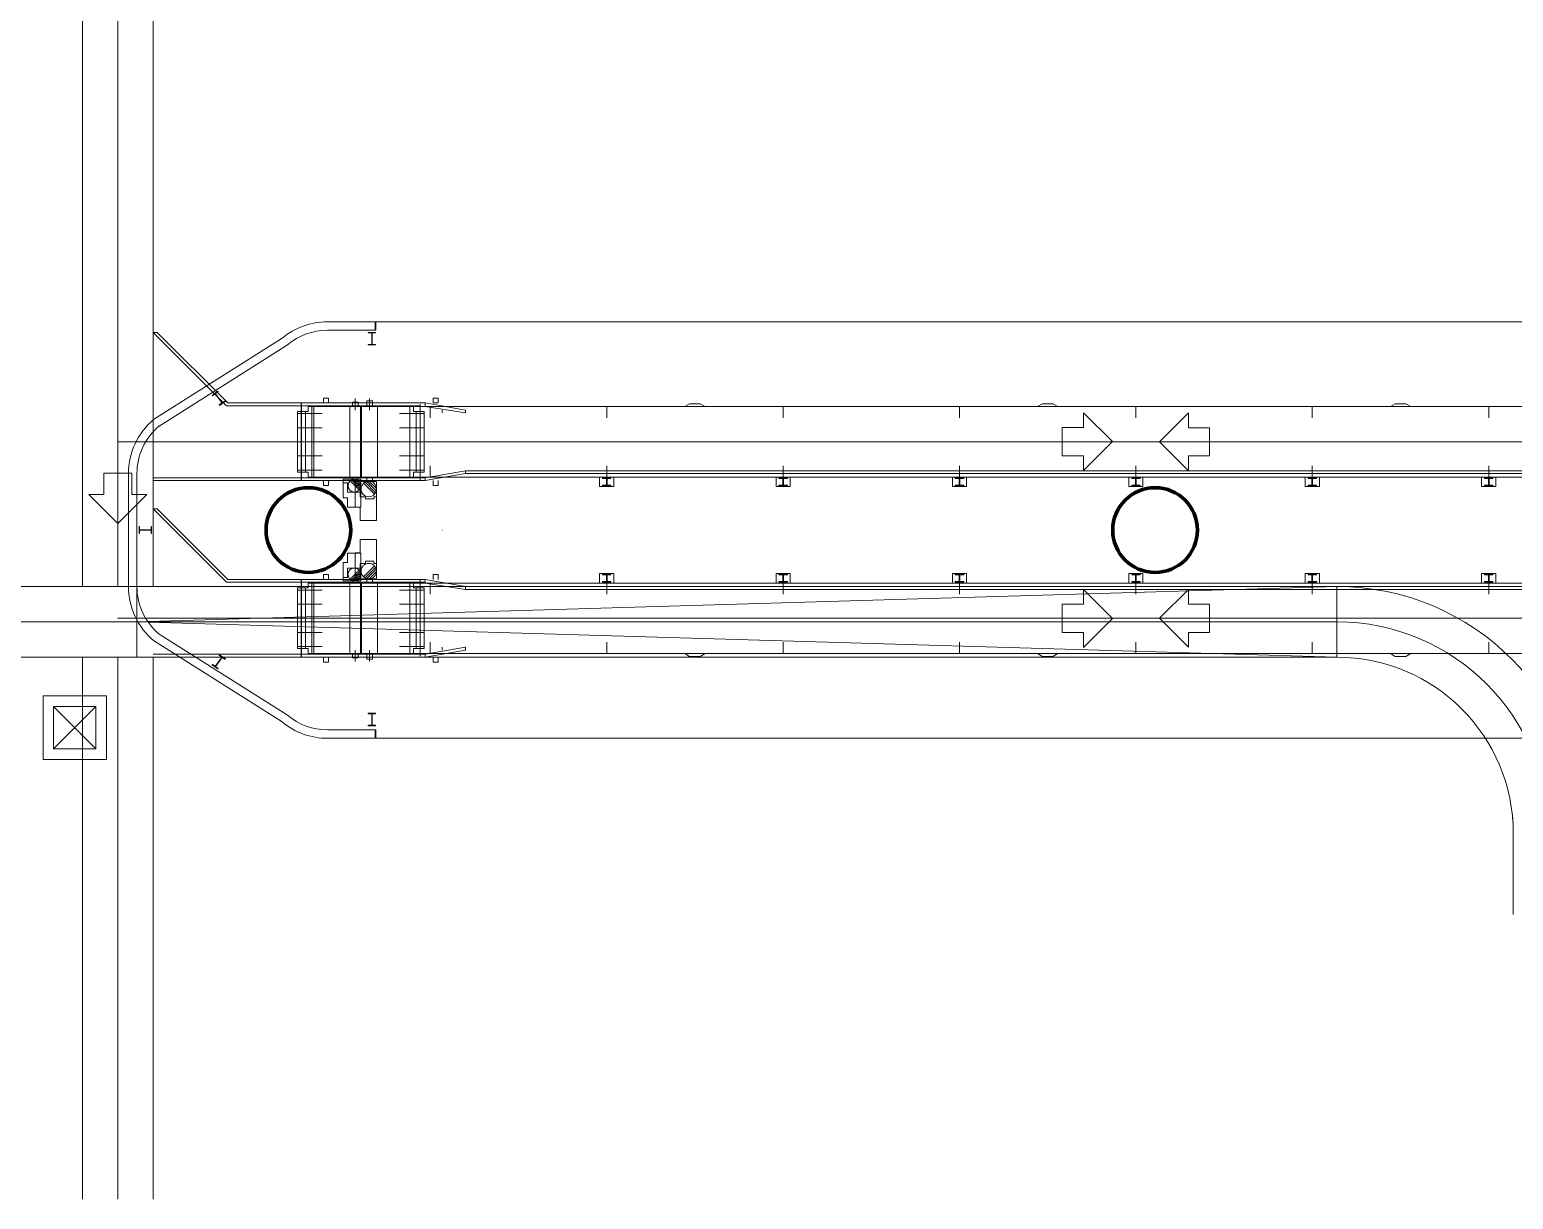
# Model space of a CAD drawing. Header units: metres. Extents: x 1807 to 3745, y 842 to 1968.
# Drawn here: x 3482.05 to 3503.08, y 1442.52 to 1459.09 of the extents above; entities that cross this region are included whole.
import ezdxf

# ---------------------------------------------------------------- set-up
doc = ezdxf.new("R2010")
doc.units = ezdxf.units.M
doc.header["$MEASUREMENT"] = 0
doc.layers.add('Level 1', color=7, linetype='Continuous', lineweight=0)

msp = doc.modelspace()

# ---------------------------------------------------------------- linework, layer by layer
at = {"layer": 'Level 1', "color": 7, "linetype": 'Continuous', "lineweight": 0}
for p, q in [((3482.8, 1576.091), (3482.8, 1451.2)), ((3483.8, 1576.091), (3483.8, 1451.2)), ((3486.27, 1454.95), (3511.53, 1454.95)), ((3486.27, 1454.95), (3486.95, 1454.95)), ((3484.84, 1453.76), (3483.8, 1454.8)), ((3483.857, 1454.8), (3483.8, 1454.8)), ((3483.807, 1453.566), (3485.627, 1454.716)), ((3483.807, 1453.566), (3485.627, 1454.716)), ((3484.857, 1453.8), (3483.857, 1454.8)), ((3485.62, 1454.711), (3485.633, 1454.721)), ((3486.27, 1454.83), (3486.95, 1454.83)), ((3483.871, 1453.464), (3485.691, 1454.614)), ((3485.691, 1454.614), (3485.704, 1454.624)), ((3486.215, 1453.8), (3486.215, 1453.87)), ((3486.215, 1453.87), (3486.285, 1453.87)), ((3486.285, 1453.8), (3486.285, 1453.87)), ((3486.624, 1453.81), (3486.704, 1453.81)), ((3486.624, 1453.81), (3486.624, 1453.76)), ((3486.704, 1453.81), (3486.704, 1453.76)), ((3486.828, 1453.83), (3486.828, 1453.76)), ((3486.828, 1453.83), (3486.908, 1453.83)), ((3486.908, 1453.83), (3486.908, 1453.76)), ((3487.768, 1453.8), (3487.768, 1453.87)), ((3487.768, 1453.87), (3487.838, 1453.87)), ((3487.838, 1453.8), (3487.838, 1453.87)), ((3485.18, 1453.76), (3484.84, 1453.76)), ((3485.18, 1453.8), (3484.857, 1453.8)), ((3485.9, 1453.8), (3485.18, 1453.8)), ((3485.9, 1453.76), (3485.18, 1453.76)), ((3485.847, 1453.68), (3485.847, 1452.82)), ((3485.847, 1453.68), (3485.997, 1453.68)), ((3485.847, 1453.65), (3486.197, 1453.65)), ((3485.9, 1453.8), (3487.654, 1453.8)), ((3485.9, 1452.7), (3485.9, 1453.8)), ((3485.9, 1453.76), (3487.59, 1453.76)), ((3485.997, 1453.75), (3486.047, 1453.75)), ((3485.997, 1453.68), (3485.997, 1453.75)), ((3511.853, 1453.75), (3486.047, 1453.75)), ((3486.589, 1453.76), (3486.739, 1453.76)), ((3486.768, 1453.76), (3486.968, 1453.76)), ((3487.639, 1453.65), (3487.289, 1453.65)), ((3487.489, 1453.75), (3487.439, 1453.75)), ((3487.489, 1453.68), (3487.489, 1453.75)), ((3487.639, 1453.68), (3487.489, 1453.68)), ((3487.639, 1452.82), (3487.639, 1453.68)), ((3487.654, 1453.8), (3488.228, 1453.7)), ((3487.654, 1453.8), (3487.654, 1453.75)), ((3488.228, 1453.66), (3487.654, 1453.75)), ((3487.728, 1453.75), (3487.728, 1453.59)), ((3487.768, 1453.8), (3487.838, 1453.8)), ((3487.898, 1453.7), (3487.898, 1453.66)), ((3488.228, 1453.7), (3488.228, 1453.66)), ((3490.228, 1453.75), (3490.228, 1453.59)), ((3491.334, 1453.75), (3491.403, 1453.79)), ((3491.553, 1453.79), (3491.403, 1453.79)), ((3491.553, 1453.79), (3491.623, 1453.75)), ((3492.728, 1453.75), (3492.728, 1453.59)), ((3495.228, 1453.75), (3495.228, 1453.59)), ((3496.334, 1453.75), (3496.403, 1453.79)), ((3496.553, 1453.79), (3496.403, 1453.79)), ((3496.553, 1453.79), (3496.623, 1453.75)), ((3496.984, 1453.662), (3497.394, 1453.252)), ((3496.984, 1453.452), (3496.984, 1453.662)), ((3497.728, 1453.75), (3497.728, 1453.59)), ((3500.228, 1453.75), (3500.228, 1453.59)), ((3501.403, 1453.79), (3501.334, 1453.75)), ((3501.403, 1453.79), (3501.553, 1453.79)), ((3501.623, 1453.75), (3501.553, 1453.79)), ((3502.728, 1453.75), (3502.728, 1453.59)), ((3483.884, 1453.474), (3483.871, 1453.464)), ((3485.847, 1453.45), (3486.197, 1453.45)), ((3487.639, 1453.45), (3487.289, 1453.45)), ((3496.684, 1453.052), (3496.684, 1453.452)), ((3496.684, 1453.452), (3496.984, 1453.452)), ((3483.299, 1453.251), (3483.301, 1453.249)), ((3483.299, 1453.249), (3483.301, 1453.251)), ((3485.179, 1453.251), (3485.181, 1453.249)), ((3485.179, 1453.249), (3485.181, 1453.251)), ((3485.847, 1453.25), (3486.197, 1453.25)), ((3487.639, 1453.25), (3487.289, 1453.25)), ((3496.984, 1452.842), (3497.394, 1453.252)), ((3485.847, 1453.05), (3486.197, 1453.05)), ((3487.639, 1453.05), (3487.289, 1453.05)), ((3496.684, 1453.052), (3496.984, 1453.052)), ((3496.984, 1452.842), (3496.984, 1453.052)), ((3483.5, 1452.805), (3483.1, 1452.805)), ((3483.1, 1452.805), (3483.1, 1452.505)), ((3483.45, 1451.2), (3483.45, 1452.8)), ((3483.45, 1451.2), (3483.45, 1452.8)), ((3483.5, 1452.805), (3483.5, 1452.505)), ((3483.57, 1451.2), (3483.57, 1452.8)), ((3485.847, 1452.85), (3486.197, 1452.85)), ((3485.847, 1452.82), (3485.997, 1452.82)), ((3485.997, 1452.82), (3485.997, 1452.75)), ((3487.639, 1452.85), (3487.289, 1452.85)), ((3487.639, 1452.82), (3487.489, 1452.82)), ((3487.489, 1452.82), (3487.489, 1452.75)), ((3487.654, 1452.74), (3488.228, 1452.84)), ((3488.228, 1452.8), (3487.654, 1452.7)), ((3487.728, 1452.91), (3487.728, 1452.75)), ((3507.818, 1452.84), (3488.228, 1452.84)), ((3488.228, 1452.84), (3488.228, 1452.8)), ((3507.228, 1452.8), (3488.228, 1452.8)), ((3490.228, 1452.91), (3490.228, 1452.75)), ((3492.728, 1452.91), (3492.728, 1452.75)), ((3495.228, 1452.91), (3495.228, 1452.75)), ((3497.728, 1452.91), (3497.728, 1452.75)), ((3500.228, 1452.91), (3500.228, 1452.75)), ((3502.728, 1452.91), (3502.728, 1452.75)), ((3485.18, 1452.74), (3483.8, 1452.74)), ((3485.18, 1452.7), (3483.8, 1452.7)), ((3485.9, 1452.74), (3485.18, 1452.74)), ((3485.9, 1452.7), (3485.18, 1452.7)), ((3485.9, 1452.74), (3487.654, 1452.74)), ((3485.9, 1452.7), (3487.654, 1452.7)), ((3485.997, 1452.75), (3486.047, 1452.75)), ((3511.853, 1452.75), (3486.047, 1452.75)), ((3486.215, 1452.7), (3486.215, 1452.63)), ((3486.215, 1452.63), (3486.285, 1452.63)), ((3486.285, 1452.7), (3486.285, 1452.63)), ((3486.744, 1452.72), (3486.494, 1452.72)), ((3486.494, 1452.72), (3486.494, 1452.67)), ((3486.554, 1452.67), (3486.494, 1452.67)), ((3486.554, 1452.67), (3486.554, 1452.538)), ((3486.589, 1452.74), (3486.739, 1452.74)), ((3486.721, 1452.568), (3486.592, 1452.697)), ((3486.733, 1452.586), (3486.609, 1452.709)), ((3486.624, 1452.74), (3486.624, 1452.72)), ((3486.741, 1452.607), (3486.63, 1452.717)), ((3486.744, 1452.633), (3486.657, 1452.72)), ((3486.964, 1452.69), (3486.664, 1452.69)), ((3486.664, 1452.69), (3486.664, 1452.63)), ((3486.736, 1452.63), (3486.664, 1452.63)), ((3486.704, 1452.74), (3486.704, 1452.72)), ((3486.736, 1452.63), (3486.736, 1452.472)), ((3486.744, 1452.72), (3486.744, 1452.538)), ((3486.768, 1452.74), (3486.968, 1452.74)), ((3486.936, 1452.508), (3486.782, 1452.662)), ((3486.951, 1452.529), (3486.803, 1452.677)), ((3486.828, 1452.74), (3486.828, 1452.69)), ((3486.961, 1452.554), (3486.828, 1452.687)), ((3486.964, 1452.587), (3486.861, 1452.69)), ((3486.908, 1452.74), (3486.908, 1452.69)), ((3486.964, 1452.69), (3486.964, 1452.472)), ((3487.489, 1452.75), (3487.439, 1452.75)), ((3487.654, 1452.74), (3487.654, 1452.7)), ((3487.768, 1452.7), (3487.768, 1452.63)), ((3487.768, 1452.63), (3487.838, 1452.63)), ((3487.838, 1452.7), (3487.838, 1452.63)), ((3490.128, 1452.616), (3490.128, 1452.75)), ((3490.128, 1452.75), (3490.328, 1452.75)), ((3490.128, 1452.616), (3490.328, 1452.616)), ((3490.168, 1452.74), (3490.288, 1452.74)), ((3490.168, 1452.74), (3490.168, 1452.73)), ((3490.168, 1452.73), (3490.223, 1452.73)), ((3490.168, 1452.636), (3490.168, 1452.626)), ((3490.168, 1452.636), (3490.223, 1452.636)), ((3490.168, 1452.626), (3490.288, 1452.626)), ((3490.188, 1452.75), (3490.188, 1452.74)), ((3490.223, 1452.73), (3490.223, 1452.636)), ((3490.233, 1452.73), (3490.288, 1452.73)), ((3490.233, 1452.73), (3490.233, 1452.636)), ((3490.233, 1452.636), (3490.288, 1452.636)), ((3490.268, 1452.75), (3490.268, 1452.74)), ((3490.288, 1452.74), (3490.288, 1452.73)), ((3490.288, 1452.636), (3490.288, 1452.626)), ((3490.328, 1452.616), (3490.328, 1452.75)), ((3492.628, 1452.616), (3492.628, 1452.75)), ((3492.628, 1452.75), (3492.828, 1452.75)), ((3492.628, 1452.616), (3492.828, 1452.616)), ((3492.668, 1452.74), (3492.788, 1452.74)), ((3492.668, 1452.74), (3492.668, 1452.73)), ((3492.668, 1452.73), (3492.723, 1452.73)), ((3492.668, 1452.636), (3492.668, 1452.626)), ((3492.668, 1452.636), (3492.723, 1452.636)), ((3492.668, 1452.626), (3492.788, 1452.626)), ((3492.688, 1452.75), (3492.688, 1452.74)), ((3492.723, 1452.73), (3492.723, 1452.636)), ((3492.733, 1452.73), (3492.788, 1452.73)), ((3492.733, 1452.73), (3492.733, 1452.636)), ((3492.733, 1452.636), (3492.788, 1452.636)), ((3492.768, 1452.75), (3492.768, 1452.74)), ((3492.788, 1452.74), (3492.788, 1452.73)), ((3492.788, 1452.636), (3492.788, 1452.626)), ((3492.828, 1452.616), (3492.828, 1452.75)), ((3495.128, 1452.616), (3495.128, 1452.75)), ((3495.128, 1452.75), (3495.328, 1452.75)), ((3495.128, 1452.616), (3495.328, 1452.616)), ((3495.168, 1452.74), (3495.288, 1452.74)), ((3495.168, 1452.74), (3495.168, 1452.73)), ((3495.168, 1452.73), (3495.223, 1452.73)), ((3495.168, 1452.636), (3495.168, 1452.626)), ((3495.168, 1452.636), (3495.223, 1452.636)), ((3495.168, 1452.626), (3495.288, 1452.626)), ((3495.188, 1452.75), (3495.188, 1452.74)), ((3495.223, 1452.73), (3495.223, 1452.636)), ((3495.233, 1452.73), (3495.288, 1452.73)), ((3495.233, 1452.73), (3495.233, 1452.636)), ((3495.233, 1452.636), (3495.288, 1452.636)), ((3495.268, 1452.75), (3495.268, 1452.74)), ((3495.288, 1452.74), (3495.288, 1452.73)), ((3495.288, 1452.636), (3495.288, 1452.626)), ((3495.328, 1452.616), (3495.328, 1452.75)), ((3497.628, 1452.616), (3497.628, 1452.75)), ((3497.628, 1452.75), (3497.828, 1452.75)), ((3497.628, 1452.616), (3497.828, 1452.616)), ((3497.668, 1452.74), (3497.788, 1452.74)), ((3497.668, 1452.74), (3497.668, 1452.73)), ((3497.668, 1452.73), (3497.723, 1452.73)), ((3497.668, 1452.636), (3497.668, 1452.626)), ((3497.668, 1452.636), (3497.723, 1452.636)), ((3497.668, 1452.626), (3497.788, 1452.626)), ((3497.688, 1452.75), (3497.688, 1452.74)), ((3497.723, 1452.73), (3497.723, 1452.636)), ((3497.733, 1452.73), (3497.788, 1452.73)), ((3497.733, 1452.73), (3497.733, 1452.636)), ((3497.733, 1452.636), (3497.788, 1452.636)), ((3497.768, 1452.75), (3497.768, 1452.74)), ((3497.788, 1452.74), (3497.788, 1452.73)), ((3497.788, 1452.636), (3497.788, 1452.626)), ((3497.828, 1452.616), (3497.828, 1452.75)), ((3500.128, 1452.616), (3500.128, 1452.75)), ((3500.128, 1452.75), (3500.328, 1452.75)), ((3500.128, 1452.616), (3500.328, 1452.616)), ((3500.168, 1452.74), (3500.288, 1452.74)), ((3500.168, 1452.74), (3500.168, 1452.73)), ((3500.168, 1452.73), (3500.223, 1452.73)), ((3500.168, 1452.636), (3500.168, 1452.626)), ((3500.168, 1452.636), (3500.223, 1452.636)), ((3500.168, 1452.626), (3500.288, 1452.626)), ((3500.188, 1452.75), (3500.188, 1452.74)), ((3500.223, 1452.73), (3500.223, 1452.636)), ((3500.233, 1452.73), (3500.288, 1452.73)), ((3500.233, 1452.73), (3500.233, 1452.636)), ((3500.233, 1452.636), (3500.288, 1452.636)), ((3500.268, 1452.75), (3500.268, 1452.74)), ((3500.288, 1452.74), (3500.288, 1452.73)), ((3500.288, 1452.636), (3500.288, 1452.626)), ((3500.328, 1452.616), (3500.328, 1452.75)), ((3502.628, 1452.616), (3502.628, 1452.75)), ((3502.628, 1452.75), (3502.828, 1452.75)), ((3502.628, 1452.616), (3502.828, 1452.616)), ((3502.668, 1452.74), (3502.788, 1452.74)), ((3502.668, 1452.74), (3502.668, 1452.73)), ((3502.668, 1452.73), (3502.723, 1452.73)), ((3502.668, 1452.636), (3502.668, 1452.626)), ((3502.668, 1452.636), (3502.723, 1452.636)), ((3502.668, 1452.626), (3502.788, 1452.626)), ((3502.688, 1452.75), (3502.688, 1452.74)), ((3502.723, 1452.73), (3502.723, 1452.636)), ((3502.733, 1452.73), (3502.788, 1452.73)), ((3502.733, 1452.73), (3502.733, 1452.636)), ((3502.733, 1452.636), (3502.788, 1452.636)), ((3502.768, 1452.75), (3502.768, 1452.74)), ((3502.788, 1452.74), (3502.788, 1452.73)), ((3502.788, 1452.636), (3502.788, 1452.626)), ((3502.828, 1452.616), (3502.828, 1452.75)), ((3482.89, 1452.505), (3483.3, 1452.095)), ((3483.1, 1452.505), (3482.89, 1452.505)), ((3483.301, 1452.451), (3483.299, 1452.449)), ((3483.299, 1452.451), (3483.301, 1452.449)), ((3483.71, 1452.505), (3483.3, 1452.095)), ((3483.71, 1452.505), (3483.5, 1452.505)), ((3486.744, 1452.538), (3486.554, 1452.538)), ((3486.808, 1452.472), (3486.736, 1452.472)), ((3486.808, 1452.472), (3486.808, 1452.442)), ((3486.928, 1452.442), (3486.808, 1452.442)), ((3486.964, 1452.472), (3486.928, 1452.472)), ((3486.928, 1452.472), (3486.928, 1452.442)), ((3484.84, 1451.26), (3483.8, 1452.3)), ((3483.857, 1452.3), (3483.8, 1452.3)), ((3484.857, 1451.3), (3483.857, 1452.3)), ((3483.301, 1452.096), (3483.299, 1452.094)), ((3483.299, 1452.096), (3483.301, 1452.094)), ((3487.899, 1452.001), (3487.901, 1451.999)), ((3487.899, 1451.999), (3487.901, 1452.001)), ((3486.736, 1451.37), (3486.736, 1451.528)), ((3486.808, 1451.528), (3486.736, 1451.528)), ((3486.928, 1451.558), (3486.808, 1451.558)), ((3486.808, 1451.528), (3486.808, 1451.558)), ((3486.928, 1451.528), (3486.928, 1451.558)), ((3486.964, 1451.528), (3486.928, 1451.528)), ((3486.964, 1451.31), (3486.964, 1451.528)), ((3485.18, 1451.3), (3484.857, 1451.3)), ((3485.9, 1451.3), (3485.18, 1451.3)), ((3485.9, 1451.3), (3487.654, 1451.3)), ((3485.9, 1450.2), (3485.9, 1451.3)), ((3486.215, 1451.3), (3486.215, 1451.37)), ((3486.215, 1451.37), (3486.285, 1451.37)), ((3486.285, 1451.3), (3486.285, 1451.37)), ((3486.554, 1451.33), (3486.494, 1451.33)), ((3486.494, 1451.28), (3486.494, 1451.33)), ((3486.744, 1451.462), (3486.554, 1451.462)), ((3486.554, 1451.33), (3486.554, 1451.462)), ((3486.721, 1451.432), (3486.592, 1451.303)), ((3486.733, 1451.414), (3486.609, 1451.291)), ((3486.741, 1451.393), (3486.63, 1451.283)), ((3486.744, 1451.366), (3486.657, 1451.28)), ((3486.736, 1451.37), (3486.664, 1451.37)), ((3486.664, 1451.31), (3486.664, 1451.37)), ((3486.964, 1451.31), (3486.664, 1451.31)), ((3486.744, 1451.28), (3486.744, 1451.462)), ((3486.936, 1451.492), (3486.782, 1451.337)), ((3486.951, 1451.471), (3486.803, 1451.323)), ((3486.961, 1451.446), (3486.828, 1451.313)), ((3486.828, 1451.26), (3486.828, 1451.31)), ((3486.964, 1451.413), (3486.861, 1451.31)), ((3486.908, 1451.26), (3486.908, 1451.31)), ((3487.654, 1451.3), (3488.228, 1451.2)), ((3487.654, 1451.3), (3487.654, 1451.25)), ((3487.768, 1451.3), (3487.768, 1451.37)), ((3487.768, 1451.37), (3487.838, 1451.37)), ((3487.838, 1451.3), (3487.838, 1451.37)), ((3490.128, 1451.384), (3490.128, 1451.25)), ((3490.128, 1451.384), (3490.328, 1451.384)), ((3490.168, 1451.374), (3490.288, 1451.374)), ((3490.168, 1451.364), (3490.168, 1451.374)), ((3490.168, 1451.364), (3490.223, 1451.364)), ((3490.223, 1451.27), (3490.223, 1451.364)), ((3490.233, 1451.364), (3490.288, 1451.364)), ((3490.233, 1451.27), (3490.233, 1451.364)), ((3490.288, 1451.364), (3490.288, 1451.374)), ((3490.328, 1451.384), (3490.328, 1451.25)), ((3492.628, 1451.384), (3492.628, 1451.25)), ((3492.628, 1451.384), (3492.828, 1451.384)), ((3492.668, 1451.374), (3492.788, 1451.374)), ((3492.668, 1451.364), (3492.668, 1451.374)), ((3492.668, 1451.364), (3492.723, 1451.364)), ((3492.723, 1451.27), (3492.723, 1451.364)), ((3492.733, 1451.364), (3492.788, 1451.364)), ((3492.733, 1451.27), (3492.733, 1451.364)), ((3492.788, 1451.364), (3492.788, 1451.374)), ((3492.828, 1451.384), (3492.828, 1451.25)), ((3495.128, 1451.384), (3495.128, 1451.25)), ((3495.128, 1451.384), (3495.328, 1451.384)), ((3495.168, 1451.374), (3495.288, 1451.374)), ((3495.168, 1451.364), (3495.168, 1451.374)), ((3495.168, 1451.364), (3495.223, 1451.364)), ((3495.223, 1451.27), (3495.223, 1451.364)), ((3495.233, 1451.364), (3495.288, 1451.364)), ((3495.233, 1451.27), (3495.233, 1451.364)), ((3495.288, 1451.364), (3495.288, 1451.374)), ((3495.328, 1451.384), (3495.328, 1451.25)), ((3497.628, 1451.384), (3497.628, 1451.25)), ((3497.628, 1451.384), (3497.828, 1451.384)), ((3497.668, 1451.374), (3497.788, 1451.374)), ((3497.668, 1451.364), (3497.668, 1451.374)), ((3497.668, 1451.364), (3497.723, 1451.364)), ((3497.723, 1451.27), (3497.723, 1451.364)), ((3497.733, 1451.364), (3497.788, 1451.364)), ((3497.733, 1451.27), (3497.733, 1451.364)), ((3497.788, 1451.364), (3497.788, 1451.374)), ((3497.828, 1451.384), (3497.828, 1451.25)), ((3500.128, 1451.384), (3500.128, 1451.25)), ((3500.128, 1451.384), (3500.328, 1451.384)), ((3500.168, 1451.374), (3500.288, 1451.374)), ((3500.168, 1451.364), (3500.168, 1451.374)), ((3500.168, 1451.364), (3500.223, 1451.364)), ((3500.223, 1451.27), (3500.223, 1451.364)), ((3500.233, 1451.364), (3500.288, 1451.364)), ((3500.233, 1451.27), (3500.233, 1451.364)), ((3500.288, 1451.364), (3500.288, 1451.374)), ((3500.328, 1451.384), (3500.328, 1451.25)), ((3502.628, 1451.384), (3502.628, 1451.25)), ((3502.628, 1451.384), (3502.828, 1451.384)), ((3502.668, 1451.374), (3502.788, 1451.374)), ((3502.668, 1451.364), (3502.668, 1451.374)), ((3502.668, 1451.364), (3502.723, 1451.364)), ((3502.723, 1451.27), (3502.723, 1451.364)), ((3502.733, 1451.364), (3502.788, 1451.364)), ((3502.733, 1451.27), (3502.733, 1451.364)), ((3502.788, 1451.364), (3502.788, 1451.374)), ((3502.828, 1451.384), (3502.828, 1451.25)), ((3463.192, 1451.2), (3500.577, 1451.2)), ((3483.57, 1451.2), (3483.57, 1450.2)), ((3483.57, 1450.7), (3500.577, 1451.2)), ((3485.18, 1451.26), (3484.84, 1451.26)), ((3485.9, 1451.26), (3485.18, 1451.26)), ((3485.847, 1450.32), (3485.847, 1451.18)), ((3485.847, 1451.18), (3485.997, 1451.18)), ((3485.847, 1451.15), (3486.197, 1451.15)), ((3485.9, 1451.26), (3487.654, 1451.26)), ((3485.997, 1451.25), (3486.047, 1451.25)), ((3485.997, 1451.18), (3485.997, 1451.25)), ((3486.047, 1451.25), (3487.462, 1451.25)), ((3486.744, 1451.28), (3486.494, 1451.28)), ((3486.589, 1451.26), (3486.739, 1451.26)), ((3486.624, 1451.26), (3486.624, 1451.28)), ((3486.704, 1451.26), (3486.704, 1451.28)), ((3486.768, 1451.26), (3486.968, 1451.26)), ((3487.639, 1451.15), (3487.289, 1451.15)), ((3487.489, 1451.25), (3487.439, 1451.25)), ((3511.853, 1451.25), (3487.489, 1451.25)), ((3487.489, 1451.18), (3487.489, 1451.25)), ((3487.639, 1451.18), (3487.489, 1451.18)), ((3487.639, 1451.18), (3487.639, 1450.32)), ((3488.228, 1451.16), (3487.654, 1451.25)), ((3487.728, 1451.09), (3487.728, 1451.25)), ((3507.228, 1451.2), (3488.228, 1451.2)), ((3488.228, 1451.2), (3488.228, 1451.16)), ((3507.818, 1451.16), (3488.228, 1451.16)), ((3490.128, 1451.25), (3490.328, 1451.25)), ((3490.168, 1451.27), (3490.223, 1451.27)), ((3490.168, 1451.26), (3490.168, 1451.27)), ((3490.168, 1451.26), (3490.288, 1451.26)), ((3490.188, 1451.25), (3490.188, 1451.26)), ((3490.228, 1451.09), (3490.228, 1451.25)), ((3490.233, 1451.27), (3490.288, 1451.27)), ((3490.268, 1451.25), (3490.268, 1451.26)), ((3490.288, 1451.26), (3490.288, 1451.27)), ((3492.628, 1451.25), (3492.828, 1451.25)), ((3492.668, 1451.27), (3492.723, 1451.27)), ((3492.668, 1451.26), (3492.668, 1451.27)), ((3492.668, 1451.26), (3492.788, 1451.26)), ((3492.688, 1451.25), (3492.688, 1451.26)), ((3492.728, 1451.09), (3492.728, 1451.25)), ((3492.733, 1451.27), (3492.788, 1451.27)), ((3492.768, 1451.25), (3492.768, 1451.26)), ((3492.788, 1451.26), (3492.788, 1451.27)), ((3495.128, 1451.25), (3495.328, 1451.25)), ((3495.168, 1451.27), (3495.223, 1451.27)), ((3495.168, 1451.26), (3495.168, 1451.27)), ((3495.168, 1451.26), (3495.288, 1451.26)), ((3495.188, 1451.25), (3495.188, 1451.26)), ((3495.228, 1451.09), (3495.228, 1451.25)), ((3495.233, 1451.27), (3495.288, 1451.27)), ((3495.268, 1451.25), (3495.268, 1451.26)), ((3495.288, 1451.26), (3495.288, 1451.27)), ((3496.984, 1451.158), (3497.394, 1450.748)), ((3496.984, 1451.158), (3496.984, 1450.948)), ((3497.628, 1451.25), (3497.828, 1451.25)), ((3497.668, 1451.27), (3497.723, 1451.27)), ((3497.668, 1451.26), (3497.668, 1451.27)), ((3497.668, 1451.26), (3497.788, 1451.26)), ((3497.688, 1451.25), (3497.688, 1451.26)), ((3497.728, 1451.09), (3497.728, 1451.25)), ((3497.733, 1451.27), (3497.788, 1451.27)), ((3497.768, 1451.25), (3497.768, 1451.26)), ((3497.788, 1451.26), (3497.788, 1451.27)), ((3500.128, 1451.25), (3500.328, 1451.25)), ((3500.168, 1451.27), (3500.223, 1451.27)), ((3500.168, 1451.26), (3500.168, 1451.27)), ((3500.168, 1451.26), (3500.288, 1451.26)), ((3500.188, 1451.25), (3500.188, 1451.26)), ((3500.228, 1451.09), (3500.228, 1451.25)), ((3500.233, 1451.27), (3500.288, 1451.27)), ((3500.268, 1451.25), (3500.268, 1451.26)), ((3500.288, 1451.26), (3500.288, 1451.27)), ((3500.577, 1451.2), (3500.577, 1450.2)), ((3502.628, 1451.25), (3502.828, 1451.25)), ((3502.668, 1451.27), (3502.723, 1451.27)), ((3502.668, 1451.26), (3502.668, 1451.27)), ((3502.668, 1451.26), (3502.788, 1451.26)), ((3502.688, 1451.25), (3502.688, 1451.26)), ((3502.728, 1451.09), (3502.728, 1451.25)), ((3502.733, 1451.27), (3502.788, 1451.27)), ((3502.768, 1451.25), (3502.768, 1451.26)), ((3502.788, 1451.26), (3502.788, 1451.27)), ((3485.847, 1450.95), (3486.197, 1450.95)), ((3487.639, 1450.95), (3487.289, 1450.95)), ((3496.684, 1450.948), (3496.684, 1450.548)), ((3496.684, 1450.948), (3496.984, 1450.948)), ((3483.299, 1450.751), (3483.301, 1450.749)), ((3483.299, 1450.749), (3483.301, 1450.751)), ((3500.577, 1450.2), (3483.57, 1450.7)), ((3485.179, 1450.751), (3485.181, 1450.749)), ((3485.179, 1450.749), (3485.181, 1450.751)), ((3485.847, 1450.75), (3486.197, 1450.75)), ((3487.639, 1450.75), (3487.289, 1450.75)), ((3496.984, 1450.338), (3497.394, 1450.748)), ((3485.691, 1449.386), (3483.871, 1450.536)), ((3483.871, 1450.536), (3483.884, 1450.526)), ((3485.847, 1450.55), (3486.197, 1450.55)), ((3487.639, 1450.55), (3487.289, 1450.55)), ((3496.684, 1450.548), (3496.984, 1450.548)), ((3496.984, 1450.548), (3496.984, 1450.338)), ((3485.18, 1450.24), (3483.8, 1450.24)), ((3485.627, 1449.284), (3483.807, 1450.434)), ((3485.627, 1449.284), (3483.807, 1450.434)), ((3485.9, 1450.24), (3485.18, 1450.24)), ((3485.847, 1450.35), (3486.197, 1450.35)), ((3485.847, 1450.32), (3485.997, 1450.32)), ((3485.9, 1450.24), (3487.654, 1450.24)), ((3485.997, 1450.32), (3485.997, 1450.25)), ((3485.997, 1450.25), (3486.047, 1450.25)), ((3511.853, 1450.25), (3486.047, 1450.25)), ((3486.07, 1450.25), (3487.462, 1450.25)), ((3486.589, 1450.24), (3486.739, 1450.24)), ((3486.624, 1450.19), (3486.624, 1450.24)), ((3486.704, 1450.19), (3486.704, 1450.24)), ((3486.768, 1450.24), (3486.968, 1450.24)), ((3486.828, 1450.17), (3486.828, 1450.24)), ((3486.908, 1450.17), (3486.908, 1450.24)), ((3487.639, 1450.35), (3487.289, 1450.35)), ((3487.489, 1450.25), (3487.439, 1450.25)), ((3487.639, 1450.32), (3487.489, 1450.32)), ((3487.489, 1450.32), (3487.489, 1450.25)), ((3487.654, 1450.24), (3488.228, 1450.34)), ((3488.228, 1450.3), (3487.654, 1450.2)), ((3487.654, 1450.24), (3487.654, 1450.2)), ((3487.728, 1450.25), (3487.728, 1450.41)), ((3487.898, 1450.3), (3487.898, 1450.34)), ((3488.228, 1450.34), (3488.228, 1450.3)), ((3490.228, 1450.25), (3490.228, 1450.41)), ((3491.334, 1450.25), (3491.403, 1450.21)), ((3491.553, 1450.21), (3491.623, 1450.25)), ((3492.728, 1450.25), (3492.728, 1450.41)), ((3495.228, 1450.25), (3495.228, 1450.41)), ((3496.334, 1450.25), (3496.403, 1450.21)), ((3496.553, 1450.21), (3496.623, 1450.25)), ((3497.728, 1450.25), (3497.728, 1450.41)), ((3500.228, 1450.25), (3500.228, 1450.41)), ((3501.403, 1450.21), (3501.334, 1450.25)), ((3501.623, 1450.25), (3501.553, 1450.21)), ((3502.728, 1450.25), (3502.728, 1450.41)), ((3463.192, 1450.2), (3500.577, 1450.2)), ((3482.8, 1450.2), (3482.8, 1442.521)), ((3483.8, 1450.2), (3483.8, 1442.521)), ((3485.18, 1450.2), (3483.8, 1450.2)), ((3485.9, 1450.2), (3485.18, 1450.2)), ((3485.9, 1450.2), (3487.654, 1450.2)), ((3486.215, 1450.2), (3486.215, 1450.13)), ((3486.215, 1450.13), (3486.285, 1450.13)), ((3486.285, 1450.2), (3486.285, 1450.13)), ((3486.624, 1450.19), (3486.704, 1450.19)), ((3486.828, 1450.17), (3486.908, 1450.17)), ((3487.768, 1450.2), (3487.838, 1450.2)), ((3487.768, 1450.2), (3487.768, 1450.13)), ((3487.768, 1450.13), (3487.838, 1450.13)), ((3487.838, 1450.2), (3487.838, 1450.13)), ((3491.553, 1450.21), (3491.403, 1450.21)), ((3496.553, 1450.21), (3496.403, 1450.21)), ((3501.403, 1450.21), (3501.553, 1450.21)), ((3482.24, 1449.65), (3483.14, 1449.65)), ((3482.24, 1448.75), (3482.24, 1449.65)), ((3483.14, 1449.65), (3483.14, 1448.75)), ((3482.39, 1449.5), (3482.99, 1448.9)), ((3482.99, 1449.5), (3482.39, 1448.9)), ((3485.633, 1449.279), (3485.62, 1449.289)), ((3485.704, 1449.376), (3485.691, 1449.386)), ((3486.95, 1449.17), (3486.27, 1449.17)), ((3511.53, 1449.05), (3486.27, 1449.05)), ((3486.95, 1449.05), (3486.27, 1449.05)), ((3483.14, 1448.75), (3482.24, 1448.75)), ((3503.077, 1447.7), (3503.077, 1446.554))]:
    msp.add_line(p, q, dxfattribs=at)
at = {"layer": 'Level 1', "color": 7, "linetype": 'Continuous', "lineweight": 0, "ltscale": 4}
for p, q in [((3483.3, 1576.091), (3483.3, 1451.2)), ((3486.664, 1453.7), (3486.664, 1453.864)), ((3486.868, 1453.7), (3486.868, 1453.864)), ((3485.902, 1453.8), (3485.902, 1452.715)), ((3485.957, 1453.68), (3485.957, 1452.82)), ((3486.047, 1453.75), (3486.047, 1452.75)), ((3486.078, 1453.75), (3486.078, 1452.75)), ((3486.589, 1453.75), (3486.589, 1452.75)), ((3486.739, 1453.75), (3486.739, 1452.75)), ((3486.755, 1453.75), (3486.755, 1452.75)), ((3486.981, 1453.75), (3486.981, 1452.75)), ((3487.439, 1452.75), (3487.439, 1453.75)), ((3487.529, 1452.82), (3487.529, 1453.68)), ((3487.584, 1452.7), (3487.584, 1453.785)), ((3498.473, 1453.66), (3498.063, 1453.25)), ((3498.473, 1453.45), (3498.473, 1453.66)), ((3498.773, 1453.45), (3498.473, 1453.45)), ((3498.773, 1453.05), (3498.773, 1453.45)), ((3483.3, 1453.25), (3485.18, 1453.25)), ((3485.18, 1453.25), (3512.72, 1453.25)), ((3498.473, 1452.84), (3498.063, 1453.25)), ((3498.473, 1452.84), (3498.473, 1453.05)), ((3498.773, 1453.05), (3498.473, 1453.05)), ((3486.494, 1452.67), (3486.494, 1452.458)), ((3486.664, 1452.63), (3486.664, 1452.322)), ((3486.554, 1452.458), (3486.494, 1452.458)), ((3486.554, 1452.458), (3486.554, 1452.326)), ((3486.744, 1452.326), (3486.744, 1452.538)), ((3486.964, 1452.134), (3486.964, 1452.472)), ((3486.554, 1452.326), (3486.744, 1452.326)), ((3486.736, 1452.322), (3486.664, 1452.322)), ((3486.736, 1452.322), (3486.736, 1452.134)), ((3486.736, 1452.134), (3486.964, 1452.134)), ((3486.736, 1451.866), (3486.964, 1451.866)), ((3486.736, 1451.678), (3486.736, 1451.866)), ((3486.964, 1451.866), (3486.964, 1451.528)), ((3486.494, 1451.33), (3486.494, 1451.542)), ((3486.554, 1451.542), (3486.494, 1451.542)), ((3486.554, 1451.674), (3486.744, 1451.674)), ((3486.554, 1451.542), (3486.554, 1451.674)), ((3486.664, 1451.37), (3486.664, 1451.678)), ((3486.736, 1451.678), (3486.664, 1451.678)), ((3486.744, 1451.674), (3486.744, 1451.462)), ((3485.902, 1450.2), (3485.902, 1451.285)), ((3487.584, 1451.3), (3487.584, 1450.215)), ((3485.957, 1450.32), (3485.957, 1451.18)), ((3486.047, 1450.25), (3486.047, 1451.25)), ((3486.078, 1450.25), (3486.078, 1451.25)), ((3486.589, 1450.25), (3486.589, 1451.25)), ((3486.739, 1450.25), (3486.739, 1451.25)), ((3486.755, 1450.25), (3486.755, 1451.25)), ((3486.981, 1450.25), (3486.981, 1451.25)), ((3487.439, 1451.25), (3487.439, 1450.25)), ((3487.529, 1451.18), (3487.529, 1450.32)), ((3498.473, 1451.16), (3498.063, 1450.75)), ((3498.473, 1451.16), (3498.473, 1450.95)), ((3498.773, 1450.95), (3498.473, 1450.95)), ((3498.773, 1450.95), (3498.773, 1450.55)), ((3463.192, 1450.7), (3500.577, 1450.7)), ((3483.3, 1450.75), (3485.18, 1450.75)), ((3485.18, 1450.75), (3512.72, 1450.75)), ((3498.473, 1450.34), (3498.063, 1450.75)), ((3498.473, 1450.55), (3498.473, 1450.34)), ((3498.773, 1450.55), (3498.473, 1450.55)), ((3486.664, 1450.3), (3486.664, 1450.136)), ((3486.868, 1450.3), (3486.868, 1450.136)), ((3483.3, 1450.2), (3483.3, 1442.521))]:
    msp.add_line(p, q, dxfattribs=at)
at = {"layer": 'Level 1', "color": 7, "linetype": 'Continuous', "lineweight": 30}
for p, q in [((3486.95, 1454.83), (3486.95, 1454.95)), ((3486.95, 1449.17), (3486.95, 1449.05))]:
    msp.add_line(p, q, dxfattribs=at)
at = {"layer": 'Level 1', "color": 7, "linetype": 'Continuous', "lineweight": 13}
for p, q in [((3486.95, 1454.8), (3486.849, 1454.8)), ((3486.849, 1454.8), (3486.849, 1454.792)), ((3486.849, 1454.792), (3486.89, 1454.792)), ((3486.897, 1454.784), (3486.897, 1454.638)), ((3486.902, 1454.638), (3486.902, 1454.784)), ((3486.909, 1454.792), (3486.95, 1454.792)), ((3486.95, 1454.792), (3486.95, 1454.8)), ((3486.89, 1454.63), (3486.849, 1454.63)), ((3486.849, 1454.63), (3486.849, 1454.622)), ((3486.849, 1454.622), (3486.95, 1454.622)), ((3486.95, 1454.63), (3486.909, 1454.63)), ((3486.95, 1454.622), (3486.95, 1454.63)), ((3484.717, 1453.968), (3484.636, 1453.908)), ((3484.636, 1453.908), (3484.64, 1453.901)), ((3484.64, 1453.901), (3484.673, 1453.926)), ((3484.684, 1453.924), (3484.772, 1453.807)), ((3484.775, 1453.809), (3484.688, 1453.927)), ((3484.689, 1453.938), (3484.722, 1453.962)), ((3484.722, 1453.962), (3484.717, 1453.968)), ((3484.742, 1453.765), (3484.823, 1453.826)), ((3484.819, 1453.832), (3484.786, 1453.808)), ((3484.823, 1453.826), (3484.819, 1453.832)), ((3484.77, 1453.796), (3484.737, 1453.772)), ((3484.737, 1453.772), (3484.742, 1453.765)), ((3483.6, 1452.051), (3483.6, 1451.949)), ((3483.608, 1452.051), (3483.6, 1452.051)), ((3483.6, 1451.949), (3483.608, 1451.949)), ((3483.608, 1452.01), (3483.608, 1452.051)), ((3483.608, 1451.949), (3483.608, 1451.99)), ((3483.762, 1452.002), (3483.616, 1452.002)), ((3483.616, 1451.998), (3483.762, 1451.998)), ((3483.778, 1452.051), (3483.77, 1452.051)), ((3483.77, 1452.051), (3483.77, 1452.01)), ((3483.77, 1451.99), (3483.77, 1451.949)), ((3483.77, 1451.949), (3483.778, 1451.949)), ((3483.778, 1451.949), (3483.778, 1452.051)), ((3484.737, 1450.228), (3484.742, 1450.235)), ((3484.742, 1450.235), (3484.823, 1450.174)), ((3484.636, 1450.092), (3484.64, 1450.099)), ((3484.717, 1450.032), (3484.636, 1450.092)), ((3484.64, 1450.099), (3484.673, 1450.074)), ((3484.684, 1450.076), (3484.772, 1450.193)), ((3484.775, 1450.191), (3484.688, 1450.073)), ((3484.689, 1450.062), (3484.722, 1450.038)), ((3484.722, 1450.038), (3484.717, 1450.032)), ((3484.77, 1450.204), (3484.737, 1450.228)), ((3484.819, 1450.168), (3484.786, 1450.192)), ((3484.823, 1450.174), (3484.819, 1450.168)), ((3482.39, 1449.5), (3482.99, 1449.5)), ((3482.39, 1448.9), (3482.39, 1449.5)), ((3482.99, 1449.5), (3482.99, 1448.9)), ((3486.95, 1449.406), (3486.849, 1449.406)), ((3486.849, 1449.406), (3486.849, 1449.398)), ((3486.849, 1449.398), (3486.889, 1449.398)), ((3486.909, 1449.398), (3486.95, 1449.398)), ((3486.95, 1449.398), (3486.95, 1449.406)), ((3486.889, 1449.236), (3486.849, 1449.236)), ((3486.849, 1449.236), (3486.849, 1449.228)), ((3486.849, 1449.228), (3486.95, 1449.228)), ((3486.897, 1449.39), (3486.897, 1449.243)), ((3486.902, 1449.243), (3486.902, 1449.39)), ((3486.95, 1449.236), (3486.909, 1449.236)), ((3486.95, 1449.228), (3486.95, 1449.236)), ((3482.99, 1448.9), (3482.39, 1448.9))]:
    msp.add_line(p, q, dxfattribs=at)
at = {"layer": 'Level 1', "color": 7, "linetype": 'Continuous', "lineweight": 70}
for centre in [(3486, 1452), (3498, 1452)]:
    msp.add_circle(centre, 0.6, dxfattribs=at)
at = {"layer": 'Level 1', "color": 7, "linetype": 'Continuous', "lineweight": 0}
for centre, radius in [((3486.653, 1452.629), 0.091), ((3486.855, 1452.581), 0.109), ((3486.855, 1451.419), 0.109), ((3486.653, 1451.371), 0.091)]:
    msp.add_circle(centre, radius, dxfattribs=at)
for centre, radius, start, end in [((3486.27, 1453.95), 1, 90, 130.0105), ((3486.27, 1453.95), 1, 90, 130.0105), ((3486.27, 1453.95), 0.88, 90, 130.0105), ((3484.45, 1452.8), 1, 130.0101, 180), ((3484.45, 1452.8), 1, 130.0101, 180), ((3484.45, 1452.8), 0.88, 130.0101, 180), ((3484.45, 1451.2), 1, 180, 229.9895), ((3484.45, 1451.2), 1, 180, 229.9895), ((3484.45, 1451.2), 0.88, 180, 229.9895), ((3500.577, 1447.7), 3.5, 0, 90), ((3500.577, 1447.7), 2.5, 0, 90), ((3486.27, 1450.05), 1, 229.9899, 270), ((3486.27, 1450.05), 1, 229.9899, 270), ((3486.27, 1450.05), 0.88, 229.9899, 270), ((3500.577, 1447.7), 2.5, 0, 6.892)]:
    msp.add_arc(centre, radius, start, end, dxfattribs=at)
at = {"layer": 'Level 1', "color": 7, "linetype": 'Continuous', "lineweight": 13}
for centre, start, end in [((3486.89, 1454.784), 0, 90), ((3486.909, 1454.784), 90, 180), ((3486.89, 1454.638), 270, 0), ((3486.909, 1454.638), 180, 270), ((3484.678, 1453.92), 36.7, 126.7), ((3484.694, 1453.932), 126.7, 216.7), ((3484.781, 1453.814), 216.7, 306.7), ((3484.765, 1453.802), 306.7, 36.7), ((3483.616, 1452.01), 180, 270), ((3483.616, 1451.99), 90, 180), ((3483.762, 1452.01), 270, 0), ((3483.762, 1451.99), 0, 90), ((3484.678, 1450.08), 233.3, 323.3), ((3484.694, 1450.068), 143.3, 233.3), ((3484.765, 1450.198), 323.3, 53.3), ((3484.781, 1450.186), 53.3, 143.3), ((3486.889, 1449.39), 0, 90), ((3486.909, 1449.39), 90, 180), ((3486.889, 1449.243), 270, 0), ((3486.909, 1449.243), 180, 270)]:
    msp.add_arc(centre, 0.0076, start, end, dxfattribs=at)
at = {"layer": 'Level 1', "color": 7, "linetype": 'Continuous', "lineweight": 0, "ltscale": 4}
msp.add_arc((3500.577, 1447.7), 3, 0, 90, dxfattribs=at)

doc.saveas('drawing.dxf')
